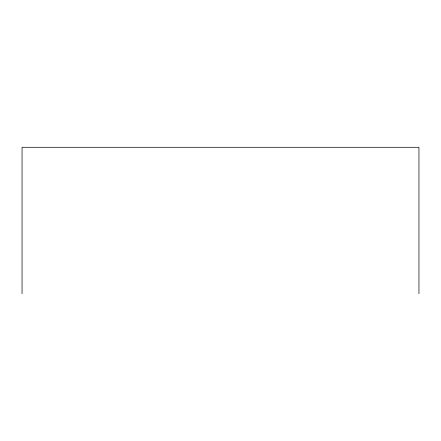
<?xml version="1.0" encoding="UTF-8"?>
<svg xmlns="http://www.w3.org/2000/svg" width="441" height="441" viewBox="0 0 441 441"><rect width="100%" height="100%" fill="white"/><g stroke="black" fill="none" stroke-linecap="round" stroke-linejoin="round"><path stroke-width="0.66" d="M418.95 293.712L418.95 147.288L22.05 147.288L22.05 293.712"/></g></svg>
